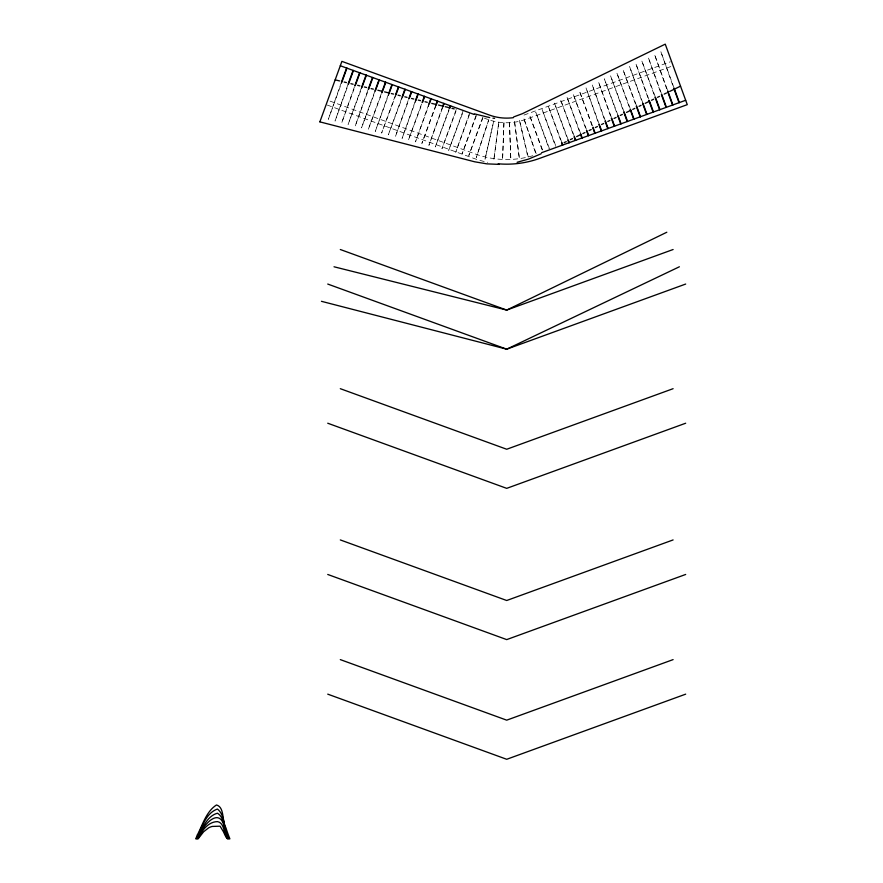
<?xml version="1.0" encoding="UTF-8"?>
<svg xmlns="http://www.w3.org/2000/svg" width="883" height="883" viewBox="0 0 883 883"><rect width="100%" height="100%" fill="white"/><g stroke="black" fill="none" stroke-linecap="round" stroke-linejoin="round"><path stroke-width="0.66" stroke-dasharray="4.42 3.31" d="M341.379 82.395L328.321 119.337L341.842 82.207M347.968 84.459L335.032 121.07L348.31 84.591M354.447 86.821L341.732 122.803L354.789 86.942M361.39 87.903L348.101 124.415L361.732 88.024M367.869 90.254L355.143 126.269L368.211 90.386M374.811 91.335L361.511 127.88L375.154 91.457M381.29 93.697L368.211 129.613L381.633 93.819M388.343 94.459L375.264 131.468L388.686 94.591M395.253 95.618L381.622 133.079L395.595 95.75M401.765 97.892L388.332 134.812L402.107 98.013M408.123 100.563L395.374 136.666L408.476 100.695M415.187 101.324L402.085 138.399L415.694 100.993M421.544 103.995L408.443 140.011L421.897 104.128M428.774 104.293L415.496 141.865L429.116 104.426M435.86 104.978L421.853 143.476L436.213 105.099M442.869 105.894L428.906 145.331L443.211 106.026M449.778 107.053L435.264 146.942L450.12 107.185M456.268 109.371L441.964 148.675L456.621 109.492M463.211 110.474L448.674 150.408L463.553 110.596M469.69 112.825L455.727 152.262L470.032 112.958M476.158 115.187L462.085 153.863L476.511 115.309M482.637 117.549L468.785 155.596L482.99 117.671M523.972 115.077L670.363 61.788M670.804 66.578L525.562 119.437A55.132 55.132 0 0 1 487.846 119.437L484.392 118.179M330.043 101.115L475.275 153.973A91.887 91.887 0 0 0 534.403 155.242M327.295 105.066L473.685 158.344A96.534 96.534 0 0 0 487.747 162.284M673.872 87.45L660.76 51.435L673.519 87.572M667.405 89.845L654.535 54.47L667.062 89.978M661.301 93.212L648.299 57.494L660.948 93.344M655.12 96.39L641.72 60.651L654.778 96.523M648.806 99.205L635.826 63.554L648.464 99.338M642.824 102.914L629.601 66.589L642.471 103.046M636.323 105.209L623.023 69.746L635.97 105.331M630.186 108.51L616.787 72.77L629.844 108.631M624.115 111.975L610.55 75.806L623.762 112.108M617.957 115.22L604.325 78.83L617.614 115.342M611.334 117.196L598.431 81.733L610.992 117.318M605.33 120.828L592.195 84.768L604.954 120.872M599.149 124.006L585.97 87.792L598.795 124.128M592.372 125.541L579.391 90.949L592.029 125.673M586.467 129.47L573.155 93.984L586.124 129.602M580.352 132.814L566.919 97.009L580.44 134.15M574.116 135.861L560.694 100.044L574.469 137.88M568.001 139.205L554.458 103.068L568.431 141.468M561.599 141.777L548.222 106.103L561.974 143.863M555.473 145.088L541.985 109.128L555.506 146.269M549.358 148.443L535.76 112.163L549.049 148.664M542.548 149.9L529.524 115.187L542.581 151.07M536.169 153.598L523.674 118.024L536.158 154.68M528.233 156.964L519.359 119.823L527.868 157.053M503.939 122.693L502.57 159.801L503.939 122.693M498.796 122.196L493.829 159.9L498.796 122.196M493.718 121.214L485.043 159.15L493.718 121.214M488.763 119.768L476.279 157.549L488.763 119.768M514.491 121.313L519.403 158.642L514.491 121.313M509.458 122.362L510.827 159.426L509.458 122.362"/><path stroke-width="1.32" d="M319.878 121.843L341.898 61.369L489.436 115.077A50.486 50.486 0 0 0 513.354 117.682M341.489 82.108L346.611 68.035M341.831 82.229L346.953 68.157M348.134 83.995L353.09 70.386M348.531 83.995L353.432 70.519M354.811 85.806L359.569 72.748M355.253 85.662L359.911 72.87M361.577 87.384L366.048 75.11M361.92 87.516L366.39 75.232M368.244 89.216L372.516 77.461M368.586 89.338L372.869 77.594M375.01 90.783L378.995 79.823M375.352 90.905L379.348 79.945M381.677 92.627L385.474 82.174M382.019 92.748L385.816 82.307M388.697 93.488L391.953 84.536M388.84 94.172L392.295 84.658M395.518 94.878L398.432 86.898M395.871 95.011L398.774 87.02M402.019 97.185L404.911 89.249M402.361 97.318L405.253 89.382M408.686 99.017L411.39 91.611M409.315 98.366L411.732 91.733M415.474 100.552L417.869 93.973M415.816 100.673L418.211 94.095M422.118 102.417L424.337 96.324M422.471 102.549L424.69 96.457M428.774 104.293L430.816 98.686M429.37 103.73L431.169 98.808M435.86 104.978L437.295 101.037M436.213 105.099L437.637 101.17M442.593 106.655L443.774 103.399M442.935 106.777L444.116 103.521M449.326 108.311L450.253 105.761M449.668 108.443L450.595 105.883M589.104 130.552L591.191 129.547M595.341 127.527L597.416 126.523M601.577 124.503L603.652 123.499M607.813 121.479L609.888 120.474M614.049 118.454L616.124 117.439M620.274 115.43L622.349 114.415M626.522 112.406L630.672 110.386M632.747 109.382L634.811 108.366M639.005 106.335L641.091 105.32M645.186 103.333L649.369 101.302M651.511 100.265L653.663 99.216M657.559 97.329L659.502 96.379M664.182 94.106L666.51 92.969M669.634 91.457L680.539 86.159M564.16 142.638L566.246 141.633M570.396 139.613L572.482 138.609M576.632 136.6L580.793 134.58M582.868 133.576L584.954 132.56M666.82 232.24L506.71 310.076L334.017 266.776M541.147 153.763L528.553 159.095L517.085 162.284M679.391 266.776L506.71 349.182L321.445 301.313M541.588 152.715L685.683 100.276M673.111 249.514L506.71 310.076L340.308 249.514M685.683 284.05L506.71 349.182L327.736 284.05M673.111 388.686L506.71 449.248L340.308 388.686M685.683 423.222L506.71 488.354L327.736 423.222M673.111 539.932L506.71 600.506L340.308 539.932M685.683 574.469L506.71 639.612L327.736 574.469M673.111 659.601L506.71 720.164L340.308 659.601M685.683 694.137L506.71 759.281L327.736 694.137M513.685 116.92L522.394 113.686L665.252 44.15L687.272 104.647L539.723 158.344A96.534 96.534 0 0 1 498.211 163.797M499.116 164.37L486.875 163.863L474.646 161.788L319.878 121.865M492.946 118.156L494.59 118.377M489.69 117.594L474.392 113.852M344.149 82.042L346.401 82.583M335.165 79.856L339.657 80.949M350.893 83.686L353.134 84.227M357.626 85.32L359.878 85.872M364.37 86.964L366.611 87.505M371.103 88.609L373.354 89.15M377.847 90.254L382.339 91.346M384.58 91.887L389.072 92.98M391.324 93.532L393.564 94.084M398.056 95.176L400.308 95.728M404.789 96.821L407.041 97.362M411.533 98.466L413.774 99.017M418.266 100.11L420.518 100.662M425.01 101.755L427.251 102.307M431.743 103.399L436.235 104.503M438.476 105.055L442.968 106.148M445.209 106.7L449.701 107.803M451.953 108.355L454.193 108.896M340.308 65.739L474.016 114.404M674.126 88.168L679.369 102.571M673.784 88.289L679.027 102.693M667.78 90.861L672.901 104.934M667.57 91.379L672.548 105.055M661.621 94.117L666.422 107.285M661.4 94.58L666.069 107.417M655.462 97.34L659.943 109.647M654.987 97.097L659.601 109.768M649.248 100.43L653.464 111.998M648.906 100.552L653.122 112.13M642.956 103.3L646.985 114.36M642.614 103.421L646.643 114.481M636.61 106.015L640.506 116.722M636.268 106.148L640.164 116.843M630.639 109.757L634.027 119.073M630.109 109.382L633.685 119.205M624.115 111.975L627.548 121.435M623.762 112.108L627.206 121.556M618.177 115.828L621.08 123.786M617.835 115.949L620.727 123.918M611.72 118.234L614.601 126.148M611.312 118.19L614.248 126.269M605.33 120.828L608.122 128.51M605.109 121.302L607.78 128.631M599.314 124.47L601.643 130.861M598.906 124.426L601.301 130.993M592.946 127.141L595.164 133.223M592.901 128.079L594.822 133.344M586.886 130.64L588.685 135.574M586.478 130.585L588.343 135.706M580.76 133.962L582.206 137.936M580.418 134.084L581.864 138.057M574.325 136.423L575.727 140.298M574.182 137.097L575.385 140.419M568.321 140.088L569.259 142.649M567.979 140.22L568.906 142.781M561.842 142.45L562.78 145.011M561.643 142.98L562.427 145.132M197.362 834.954L195.728 838.85L196.313 838.85C201.754 828.552 205.309 813.276 217.439 809.049C225.673 815.285 223.211 830.263 229.304 838.85L229.889 838.85A132.682 132.682 0 0 1 225.916 827.79C221.788 821.367 224.812 807.239 216.478 804.965C206.258 811.543 202.682 824.634 197.362 834.954M198.267 835.793L196.898 838.85L197.483 838.85C202.395 825.097 221.346 803.375 225.077 831.002A140.044 140.044 0 0 0 228.134 838.85L228.719 838.85C223.355 831.422 225.485 818.011 217.439 813.21C207.362 815.969 202.88 827.426 198.267 835.793M199.326 836.278L198.079 838.85L203.664 831.731L208.653 827.824A16.004 16.004 0 0 1 212.207 826.433L220.088 826.19L223.41 831.731A109.801 109.801 0 0 0 225.827 836.72L227.549 838.85C223.388 834.06 224.823 822.824 217.439 821.62C208.896 821.731 202.88 829.303 199.326 836.278"/></g></svg>
